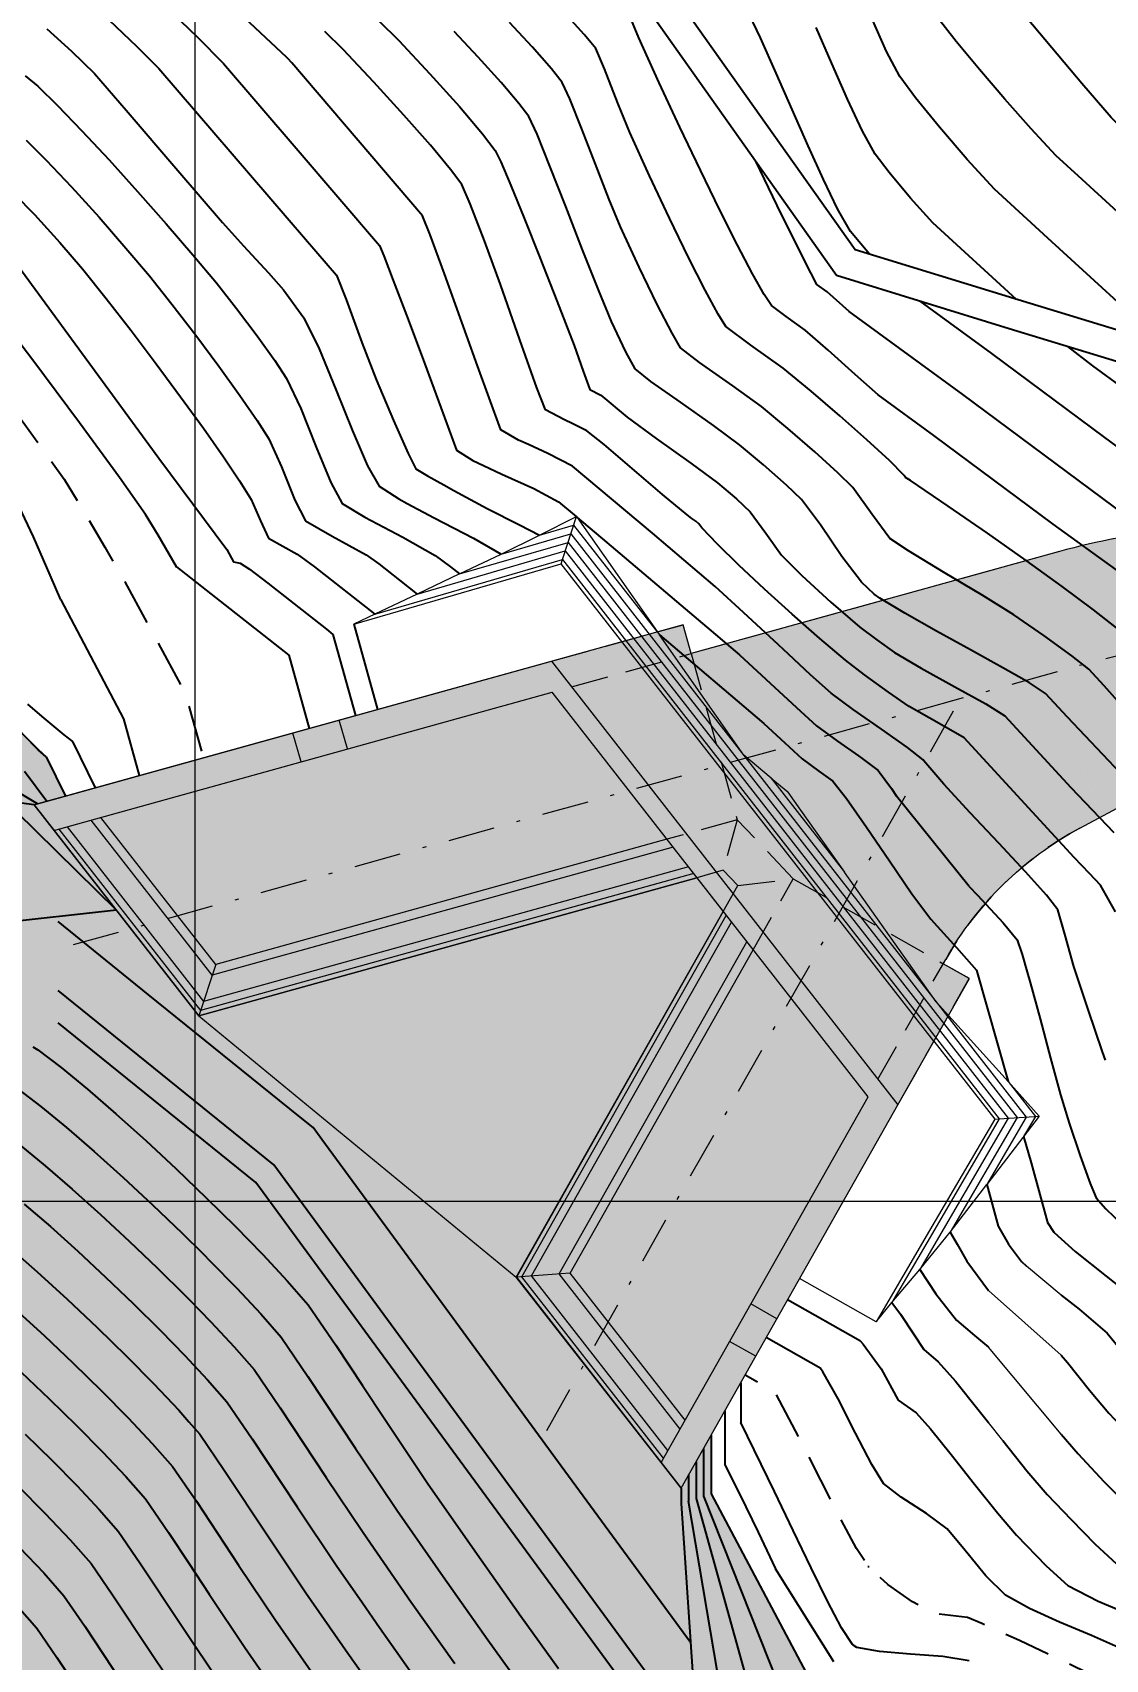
# Model space of a CAD drawing. Extents: x 61466 to 63015, y 108404 to 110397.
# Drawn here: x 62823.33 to 62851.97, y 109242.84 to 109286.24 of the extents above; entities that cross this region are included whole.
import ezdxf
from ezdxf import colors
from ezdxf.entities.mleader import LeaderData, LeaderLine
from ezdxf.math import Vec2, Vec3

# ---------------------------------------------------------------- set-up
doc = ezdxf.new("R2010")
doc.units = 0
doc.header["$LTSCALE"] = 1.000015
doc.header["$MEASUREMENT"] = 0
for name, pattern in [('NASCOSTA', [9.525, 6.35, -3.175]), ('TRATTEGGIATA', [0.75, 0.5, -0.25]), ('TRATTEGGIATA2', [0.375, 0.25, -0.125]), ('TRATTOPUNTO2', [0.5, 0.25, -0.125, 0, -0.125])]:
    doc.linetypes.add(name, pattern=pattern)
for name, color, linetype in [('colore lago', 131, 'Continuous'), ('coordinate', 2, 'Continuous'), ('curve livello 1m', 2, 'Continuous'), ('curve livello 5m', 7, 'Continuous'), ('curve livello di scavo 1 m', 2, 'Continuous'), ('LIN010CO', 2, 'Continuous'), ('LIN010TR', 2, 'NASCOSTA'), ('LIN018CO', 6, 'Continuous'), ('LIN025CO', 7, 'Continuous'), ('Strade', 7, 'Continuous'), ('TRATTCOLO-30', 253, 'Continuous'), ('TRATTCOLO-32', 255, 'Continuous')]:
    doc.layers.add(name, color=color, linetype=linetype)
doc.layers.add('Colori bordi', color=5, linetype='Continuous', plot=False)
doc.layers.add('no_plot', color=5, linetype='Continuous', plot=False)
doc.layers.add('LINCOLOBLU-025', color=150, linetype='Continuous', lineweight=25)
doc.layers.add('LINE035', color=1, linetype='Continuous', lineweight=35)
doc.styles.add('ARIAL', font='arial.ttf')

# ---------------------------------------------------------------- blocks, each defined once
blk = doc.blocks.new('CONTORNO')
at = {"layer": 'Colori bordi', "lineweight": 0, "ltscale": 2, "flags": 128}
blk.add_lwpolyline([(-36.074, 114.45, 0.175507), (-40.663, 100.044), (-40.374, 92.645, 0.034114), (-43.469, 92.01), (-53.105, 89.338), (-53.319, 90.109), (-70.647, 85.303), (-66.249, 79.674), (-52.956, 83.36), (-52.253, 82.461), (-57.773, 72.704), (-53.908, 67.757), (-53.375, 67.075), (-47.588, 77.303), (-45.683, 80.67), (-46.38, 81.064), (-46.314, 81.181, -0.14195), (-42.731, 84.682), (-41.604, 85.286, -0.165813), (-34.47, 86.461, -0.072308), (-29.805, 84.968), (-22.578, 81.44), (16.586, -82.868)], format="xyb", dxfattribs=at)

msp = doc.modelspace()

# ---------------------------------------------------------------- hatches: boundary and pattern name
at = {"layer": 'colore lago', "linetype": 'Continuous', "lineweight": 0}
msp.add_hatch(color=256, dxfattribs=at).paths.add_polyline_path([(62823.098, 109267.497), (62823.692, 109266.925), (62824.211, 109265.876), (62823.37, 109265.642), (62827.768, 109260.013), (62841.061, 109263.699), (62841.764, 109262.8), (62836.243, 109253.044), (62840.642, 109247.414), (62841.442, 109248.828), (62841.442, 109247.267), (62842.487, 109245.294), (62842.982, 109244.359), (62843.392, 109243.586), (62843.655, 109243.089), (62843.975, 109242.486), (62844.757, 109241.948), (62845.652, 109241.38), (62846.428, 109240.929), (62846.943, 109240.681), (62847.646, 109240.594), (62848.413, 109240.508), (62848.935, 109240.325), (62849.708, 109240.006), (62850.5, 109239.647), (62850.969, 109239.389), (62851.947, 109238.376), (62853.322, 109236.946), (62854.115, 109236.138), (62854.823, 109235.422), (62855.34, 109234.904), (62855.561, 109234.691), (62856.098, 109234.455), (62856.706, 109233.991), (62857.535, 109233.283), (62858.15, 109232.701), (62858.509, 109232.314), (62858.884, 109231.435), (62859.223, 109230.367), (62859.579, 109229.599), (62860.022, 109229.318), (62860.524, 109229.013), (62861.121, 109228.302), (62861.763, 109227.397), (62862.367, 109226.672), (62862.863, 109226.351), (62863.351, 109226.081), (62863.81, 109225.827), (62864.373, 109225.46), (62865.159, 109224.926), (62866.024, 109224.324), (62866.828, 109223.749), (62867.744, 109223.067), (62868.796, 109222.261), (62869.668, 109221.573), (62870.574, 109220.83), (62871.455, 109220.092), (62872.228, 109219.43), (62872.81, 109218.915), (62873.119, 109218.618), (62873.68, 109217.736), (62874.168, 109217.012), (62874.819, 109216.771), (62876.542, 109216.153), (62874.849, 109207.821), (62874.609, 109206.638), (62869.261, 109207.566), (62863.756, 109208.111), (62858.193, 109208.307), (62852.65, 109208.14), (62847.099, 109207.618), (62841.619, 109206.708), (62836.195, 109205.43), (62830.876, 109203.835), (62825.687, 109201.868), (62820.621, 109199.558), (62815.733, 109196.944), (62811.013, 109193.985), (62806.809, 109190.99), (62802.653, 109187.599), (62798.578, 109183.823), (62795.53, 109180.621), (62792.243, 109176.791), (62789.658, 109173.373), (62786.55, 109168.77), (62783.753, 109163.954), (62781.281, 109158.995), (62779.157, 109153.861), (62777.364, 109148.591), (62775.923, 109143.219), (62774.828, 109137.77), (62774.099, 109132.277), (62773.742, 109126.898), (62773.733, 109121.341), (62774.08, 109115.779), (62774.822, 109110.285), (62775.907, 109104.828), (62776.774, 109101.614), (62775.534, 109098.968), (62771.471, 109097.411), (62770.737, 109098.002), (62769.881, 109098.471), (62769.16, 109098.676), (62768.397, 109098.468), (62767.454, 109097.966), (62766.48, 109097.438), (62765.625, 109097.152), (62765.129, 109097.238), (62764.204, 109097.445), (62761.92, 109098.04), (62758.989, 109098.856), (62755.805, 109099.756), (62752.764, 109100.605), (62750.259, 109101.266), (62749.515, 109101.432), (62748.651, 109101.616), (62748.14, 109101.737), (62747.525, 109102.034), (62746.769, 109102.406), (62745.628, 109102.895), (62744.247, 109103.457), (62742.732, 109104.06), (62741.189, 109104.67), (62739.721, 109105.255), (62738.435, 109105.782), (62737.436, 109106.218), (62736.779, 109106.546), (62735.74, 109107.202), (62732.8, 109108.9), (62729.641, 109110.917), (62727.666, 109112.216), (62727.666, 109301.173), (62759.548, 109318.75), (62762.174, 109316.583), (62766.058, 109313.671), (62770.75, 109310.793), (62775.77, 109307.499), (62780.625, 109303.893), (62784.649, 109301.743), (62791.078, 109296.783), (62792.191, 109296.264), (62793.304, 109295.744), (62792.406, 109295.415), (62791.026, 109294.91), (62795.864, 109289.653), (62808.817, 109294.398), (62809.589, 109293.558), (62804.873, 109283.389), (62809.71, 109278.132), (62811.198, 109281.339), (62812.277, 109280.843), (62812.557, 109280.571), (62813.179, 109280.078), (62813.957, 109279.511), (62814.819, 109278.905), (62815.694, 109278.295), (62816.511, 109277.717), (62817.199, 109277.207), (62817.686, 109276.799), (62818.127, 109276.26), (62818.712, 109275.538), (62819.259, 109274.911), (62819.895, 109274.192), (62820.227, 109273.803), (62820.528, 109273.159), (62820.826, 109272.316), (62821.425, 109270.407), (62821.73, 109269.526), (62822.044, 109268.819)])
at = {"layer": 'LINCOLOBLU-025', "linetype": 'Continuous', "lineweight": 0}
h = msp.add_hatch(color=256, dxfattribs=at)
h.dxf.hatch_style = 1
h.paths.add_polyline_path([(62848.333, 109261.009), (62847.637, 109261.403), (62847.703, 109261.52, -0.14195), (62851.286, 109265.021), (62851.849, 109265.323), (62850.385, 109269.108), (62848.099, 109268.474), (62838.056, 109250.724), (62840.109, 109248.097), (62840.642, 109247.414), (62846.428, 109257.642)])
h.paths.add_polyline_path([(62848.099, 109268.474), (62841.735, 109266.709), (62825.955, 109262.333), (62827.768, 109260.013), (62841.061, 109263.699), (62841.764, 109262.8), (62836.243, 109253.044), (62838.056, 109250.724)])
h.paths.add_polyline_path([(62850.385, 109269.108), (62849.268, 109271.994), (62840.912, 109269.677), (62840.698, 109270.448), (62823.37, 109265.642), (62825.955, 109262.333), (62841.735, 109266.709)])
edge = h.paths.add_edge_path()
edge.add_line((62819.649, 109297.982), (62816.562, 109303.412))
edge.add_line((62816.562, 109303.412), (62808.187, 109300.344))
edge.add_line((62808.187, 109300.344), (62807.911, 109301.095))
edge.add_line((62807.911, 109301.095), (62791.026, 109294.91))
edge.add_line((62791.026, 109294.91), (62795.863, 109289.653))
edge.add_line((62795.863, 109289.653), (62808.817, 109294.398))
edge.add_line((62808.817, 109294.398), (62809.589, 109293.558))
edge.add_line((62809.589, 109293.558), (62804.873, 109283.389))
edge.add_line((62804.873, 109283.389), (62809.71, 109278.132))
edge.add_line((62809.71, 109278.132), (62816.232, 109292.194))
edge.add_line((62816.232, 109292.194), (62815.506, 109292.531))
edge.add_line((62815.506, 109292.531), (62816.833, 109295.391))
edge.add_arc((62821.369, 109293.287), 5, 110.1181, 155.1181, ccw=False)
at = {"layer": 'TRATTCOLO-30', "linetype": 'Continuous', "lineweight": 0}
h = msp.add_hatch(color=256, dxfattribs=at)
h.dxf.hatch_style = 1
h.paths.add_polyline_path([(62865.563, 109268.075, 0.139627), (62854.721, 109270.01), (62855.882, 109266.804, -0.082344), (62859.547, 109266.8, -0.072308), (62864.212, 109265.307), (62871.439, 109261.779), (62870.515, 109265.657)])
h.paths.add_polyline_path([(62866.914, 109270.842, 0.099876), (62858.04, 109273.156, 0.064228), (62853.643, 109272.984), (62854.721, 109270.01, -0.139627), (62865.563, 109268.075), (62870.515, 109265.657), (62869.353, 109270.533), (62868.634, 109270.003)])
h.paths.add_polyline_path([(62853.643, 109272.984, 0.034113), (62850.548, 109272.349), (62849.269, 109271.994), (62850.385, 109269.107), (62851.371, 109269.381, -0.042455), (62854.721, 109270.01)])
h.paths.add_polyline_path([(62854.721, 109270.01, 0.042455), (62851.371, 109269.381), (62850.385, 109269.107), (62851.85, 109265.323), (62852.413, 109265.625, -0.082344), (62855.882, 109266.804)])
h.paths.add_polyline_path([(62870.313, 109279.788, 0.030349), (62869.127, 109283.694), (62866.02, 109283.197, -0.035379), (62867.317, 109279.074), (62868.81, 109272.808), (62871.806, 109273.522)])
h.paths.add_polyline_path([(62873.309, 109280.503, 0.026179), (62872.223, 109284.19), (62869.127, 109283.694, -0.030349), (62870.313, 109279.788), (62871.806, 109273.522), (62874.803, 109274.236)])
h.paths.add_polyline_path([(62865.271, 109296.118), (62863.158, 109293.852, -0.088198), (62869.127, 109283.694), (62872.223, 109284.19, 0.094802)])
h.paths.add_polyline_path([(62863.158, 109293.852), (62861.043, 109291.584, -0.080253), (62866.02, 109283.197), (62869.127, 109283.694, 0.088198)])
h.paths.add_polyline_path([(62863.158, 109293.852, 0.017363), (62861.579, 109295.575, 0.039704), (62859.491, 109293.189), (62861.043, 109291.584)])
h.paths.add_polyline_path([(62861.519, 109295.516), (62861.579, 109295.575, 0.015566), (62860.065, 109297.023), (62857.943, 109294.789), (62859.491, 109293.189, -0.038643)])
h.paths.add_polyline_path([(62863.729, 109297.688), (62862.187, 109299.257), (62860.065, 109297.023, -0.015566), (62861.579, 109295.575)])
h.paths.add_polyline_path([(62865.271, 109296.118), (62863.729, 109297.688), (62861.579, 109295.575, -0.017364), (62863.158, 109293.852)])
h.paths.add_polyline_path([(62842.121, 109308.439), (62841.683, 109305.389, -0.153556), (62860.065, 109297.023), (62862.187, 109299.257, 0.153719)])
h.paths.add_polyline_path([(62841.683, 109305.389), (62841.245, 109302.34, -0.15336), (62857.943, 109294.789), (62860.065, 109297.023, 0.153556)])
h.paths.add_polyline_path([(62841.683, 109305.389, 0.118937), (62825.998, 109303.588), (62818.636, 109300.891), (62818.106, 109300.697), (62819.649, 109297.982), (62826.543, 109300.502, -0.122973), (62841.245, 109302.34)])
h.paths.add_polyline_path([(62842.121, 109308.439, 0.119368), (62824.938, 109306.48), (62816.563, 109303.412), (62818.106, 109300.697), (62818.636, 109300.891), (62825.998, 109303.588, -0.118937), (62841.683, 109305.389)])

# ---------------------------------------------------------------- linework, layer by layer
at = {"layer": 'Colori bordi', "linetype": 'Continuous', "lineweight": 0, "flags": 128}
msp.add_lwpolyline([(62823.098, 109267.497), (62823.692, 109266.925), (62824.211, 109265.876), (62823.37, 109265.642), (62827.768, 109260.013), (62841.061, 109263.699), (62841.764, 109262.8), (62836.243, 109253.044), (62840.642, 109247.414), (62841.442, 109248.828), (62841.442, 109247.267), (62842.487, 109245.294), (62842.982, 109244.359), (62843.392, 109243.586), (62843.655, 109243.089), (62843.975, 109242.486)], dxfattribs=at)
at = {"layer": 'coordinate', "linetype": 'Continuous', "lineweight": 0}
for p, q in [((62827.666, 109333.555), (62827.666, 109253.661)), ((62727.666, 109255.071), (62848.848, 109255.071)), ((62848.848, 109255.071), (62927.666, 109255.071)), ((62827.666, 109253.661), (62827.666, 109232.825))]:
    msp.add_line(p, q, dxfattribs=at)
at = {"layer": 'curve livello 1m', "color": 152, "linetype": 'TRATTEGGIATA2', "ltscale": 5, "flags": 128}
for points in [[(62812.676, 109284.526), (62814.351, 109283.749), (62815.611, 109282.728), (62817.011, 109281.622), (62817.716, 109281.096), (62818.621, 109280.439), (62819.542, 109279.775), (62820.293, 109279.226), (62820.689, 109278.916), (62821.054, 109278.486), (62821.651, 109277.735), (62822.384, 109276.778), (62823.127, 109275.786), (62823.762, 109274.917), (62824.172, 109274.331), (62824.616, 109273.613), (62825.264, 109272.515), (62825.797, 109271.589), (62827.406, 109268.624), (62827.886, 109266.895)], [(62877.425, 109220.496), (62875.943, 109221.689), (62875.11, 109222.293), (62874.378, 109222.772), (62874.378, 109222.772), (62873.706, 109223.108), (62872.86, 109223.478), (62872.061, 109223.83), (62871.533, 109224.115), (62871.533, 109224.115), (62871.127, 109224.523), (62870.581, 109225.144), (62870.092, 109225.659), (62870.092, 109225.659), (62869.688, 109225.976), (62868.993, 109226.495), (62868.231, 109227.062), (62867.624, 109227.526), (62867.624, 109227.526), (62866.768, 109228.215), (62865.963, 109228.876), (62865.335, 109229.408), (62865.004, 109229.709), (62865.004, 109229.709), (62864.689, 109230.091), (62864.233, 109230.699), (62863.72, 109231.418), (62863.232, 109232.136), (62863.232, 109232.136), (62862.84, 109232.791), (62862.401, 109233.561), (62862.103, 109234.041), (62862.103, 109234.041), (62861.53, 109234.552), (62860.828, 109235.099), (62860.46, 109235.481), (62860.46, 109235.481), (62860.465, 109235.49), (62860.026, 109235.755), (62859.403, 109236.216), (62858.663, 109236.801), (62857.884, 109237.43), (62857.141, 109238.019), (62856.509, 109238.487), (62856.509, 109238.487), (62855.902, 109238.857), (62855.443, 109239.015), (62854.92, 109239.449), (62854.313, 109240.088), (62853.67, 109240.806), (62853.04, 109241.477), (62852.472, 109241.974), (62852.472, 109241.974), (62852.137, 109242.162), (62851.499, 109242.483), (62850.648, 109242.893), (62849.675, 109243.347), (62848.671, 109243.803), (62848.671, 109243.803), (62848.281, 109243.964), (62847.403, 109244.068), (62846.813, 109244.38), (62846.162, 109244.844), (62845.644, 109245.32), (62845.644, 109245.32), (62845.323, 109245.805), (62844.882, 109246.619), (62844.368, 109247.625), (62843.828, 109248.688), (62843.153, 109249.974), (62842.347, 109250.428)]]:
    msp.add_lwpolyline(points, dxfattribs=at)
at = {"layer": 'curve livello 5m', "color": 2}
for p, q in [((62837.846, 109273.333), (62837.869, 109273.304)), ((62831.346, 109270.189), (62831.947, 109268.021)), ((62823.692, 109266.925), (62824.211, 109265.876)), ((62845.431, 109251.336), (62843.484, 109252.438)), ((62841.442, 109248.828), (62841.442, 109247.267)), ((62841.442, 109247.267), (62843.975, 109242.486))]:
    msp.add_line(p, q, dxfattribs=at)
at = {"layer": 'curve livello 5m', "color": 2, "flags": 128}
for points in [[(62845.671, 109280.332), (62845.162, 109280.936), (62844.818, 109281.543), (62844.437, 109282.322), (62844.03, 109283.221), (62843.608, 109284.186), (62843.181, 109285.163), (62842.761, 109286.099), (62842.358, 109286.939), (62841.982, 109287.631), (62841.408, 109288.412), (62840.95, 109288.838), (62840.119, 109289.593), (62839.404, 109290.25), (62837.189, 109292.388), (62834.636, 109294.88), (62833.076, 109296.368), (62832.56, 109296.782), (62832.462, 109296.857)], [(62825.308, 109286.638), (62825.366, 109286.585), (62826.112, 109285.874), (62826.704, 109285.282), (62826.704, 109285.282), (62830.617, 109280.731), (62831.442, 109279.768), (62831.701, 109279.118), (62832.124, 109277.972), (62832.501, 109276.985), (62832.964, 109275.892), (62833.358, 109275.01), (62833.564, 109274.604), (62833.564, 109274.604), (62833.875, 109274.416), (62834.304, 109274.176)], [(62852.842, 109265.993), (62850.952, 109267.977), (62850.368, 109268.611), (62849.935, 109268.894), (62849.23, 109269.299), (62848.365, 109269.777), (62847.455, 109270.277), (62846.611, 109270.753), (62845.948, 109271.153), (62845.796, 109271.264), (62845.454, 109271.578), (62844.934, 109272.27), (62844.362, 109273.111), (62843.853, 109273.784), (62843.456, 109274.169), (62842.843, 109274.711), (62842.2, 109275.249), (62841.507, 109275.762), (62840.625, 109276.38), (62839.834, 109276.939), (62839.414, 109277.273), (62839.17, 109277.725), (62838.786, 109278.538), (62838.432, 109279.379), (62838.007, 109280.451), (62837.561, 109281.603), (62837.141, 109282.682), (62836.796, 109283.534), (62836.574, 109284.008), (62836.314, 109284.347), (62835.834, 109284.908), (62835.226, 109285.584), (62834.585, 109286.27)], [(62820.9, 109281.867), (62821.916, 109281.029), (62822.535, 109280.496), (62822.535, 109280.496), (62822.871, 109280.125), (62826.706, 109274.892), (62828.513, 109272.451), (62828.645, 109272.224), (62828.697, 109272.126), (62828.875, 109272.091), (62829.119, 109271.927), (62829.615, 109271.553), (62830.317, 109271.006), (62831.177, 109270.324), (62831.346, 109270.189)], [(62855.477, 109272.853), (62851.954, 109275.441), (62848.932, 109277.683), (62847.019, 109279.078)], [(62823.692, 109266.925), (62823.48, 109267.105), (62823.098, 109267.497), (62822.684, 109267.964), (62822.295, 109268.458), (62822.044, 109268.819), (62821.73, 109269.526), (62821.425, 109270.407), (62821.124, 109271.368), (62820.826, 109272.316), (62820.528, 109273.159), (62820.227, 109273.803), (62819.895, 109274.192), (62819.615, 109274.509)], [(62834.304, 109274.176), (62834.578, 109274.023), (62835.464, 109273.546), (62835.464, 109273.546), (62836.331, 109273.11), (62836.864, 109272.839)], [(62840.061, 109270.174), (62842.846, 109267.81), (62843.406, 109267.293), (62843.874, 109266.865), (62843.874, 109266.865), (62844.321, 109266.544), (62844.692, 109266.272), (62844.692, 109266.272), (62845.057, 109265.81), (62845.589, 109265.046), (62846.199, 109264.145), (62846.8, 109263.272), (62847.302, 109262.591), (62847.302, 109262.591), (62847.987, 109261.838), (62848.527, 109261.231), (62848.527, 109261.231), (62849.368, 109258.262)], [(62840.588, 109240.163), (62829.287, 109255.569), (62824.017, 109259.827)], [(62849.783, 109256.796), (62849.983, 109256.091), (62850.421, 109254.503), (62850.59, 109254.246), (62850.602, 109254.235)], [(62850.602, 109254.235), (62851.161, 109253.724), (62851.984, 109253.071), (62852.84, 109252.394), (62853.51, 109251.804), (62853.51, 109251.804), (62853.692, 109251.583), (62853.997, 109251.285), (62854.896, 109250.465), (62855.775, 109249.682), (62856.552, 109249.006), (62857.141, 109248.511), (62857.461, 109248.269), (62857.461, 109248.269), (62858.204, 109248.022), (62858.831, 109247.792), (62858.831, 109247.792), (62858.926, 109247.54), (62859.126, 109247.408), (62861.115, 109245.918)], [(62822.694, 109253.848), (62823.457, 109253.181), (62824.253, 109252.458), (62825.055, 109251.702), (62825.836, 109250.939), (62826.571, 109250.193), (62827.231, 109249.49), (62827.5, 109249.186)], [(62845.431, 109251.336), (62845.498, 109251.252), (62845.981, 109250.601), (62846.435, 109249.764), (62846.915, 109249.423), (62847.3, 109248.995), (62847.849, 109248.315), (62848.473, 109247.522), (62849.085, 109246.757), (62849.594, 109246.159), (62850.388, 109245.342), (62850.965, 109244.819), (62851.776, 109244.4), (62852.766, 109243.983), (62853.569, 109243.566), (62854.1, 109243.063), (62854.674, 109242.427)], [(62827.5, 109249.186), (62827.793, 109248.855), (62827.793, 109248.855), (62828.447, 109247.895), (62829.61, 109246.14), (62830.625, 109244.626), (62830.625, 109244.626), (62831.745, 109243.015), (62832.135, 109242.462)], [(62822.987, 109245.83), (62823.63, 109245.153), (62824.17, 109244.544), (62824.17, 109244.544), (62824.723, 109243.733), (62825.706, 109242.25), (62826.563, 109240.97), (62826.563, 109240.97), (62827.5, 109239.624)]]:
    msp.add_lwpolyline(points, dxfattribs=at)
at = {"layer": 'curve livello di scavo 1 m', "lineweight": 0}
for p, q in [((62837.838, 109273.331), (62837.846, 109273.333)), ((62835.836, 109272.331), (62837.698, 109272.873)), ((62836.864, 109272.839), (62837.772, 109273.103)), ((62837.698, 109272.873), (62849.854, 109257.314)), ((62837.772, 109273.103), (62840.061, 109270.174)), ((62833.6, 109271.263), (62837.55, 109272.414)), ((62834.728, 109271.8), (62837.624, 109272.644)), ((62837.55, 109272.414), (62849.372, 109257.282)), ((62837.624, 109272.644), (62849.613, 109257.298)), ((62831.908, 109270.457), (62837.441, 109272.069)), ((62832.471, 109270.725), (62837.476, 109272.184)), ((62847.388, 109259.338), (62837.441, 109272.069)), ((62837.476, 109272.184), (62849.131, 109257.266)), ((62843.043, 109266.357), (62845.006, 109263.844)), ((62847.387, 109259.336), (62849.01, 109257.258)), ((62849.368, 109258.262), (62850.096, 109257.33)), ((62849.372, 109257.282), (62847.014, 109253.25)), ((62849.01, 109257.258), (62847.271, 109254.283)), ((62849.131, 109257.266), (62847.348, 109254.218)), ((62849.613, 109257.298), (62847.825, 109254.241)), ((62849.854, 109257.314), (62848.799, 109255.51)), ((62850.096, 109257.33), (62849.783, 109256.796)), ((62847.271, 109254.283), (62845.847, 109251.85)), ((62847.348, 109254.218), (62846.264, 109252.364)), ((62845.847, 109251.85), (62843.805, 109253.006))]:
    msp.add_line(p, q, dxfattribs=at)
at = {"layer": 'LIN010CO', "linetype": 'Continuous', "lineweight": 0}
for p, q in [((62824.034, 109264.996), (62827.815, 109260.156)), ((62824.257, 109265.058), (62827.896, 109260.4)), ((62828.126, 109261.098), (62824.894, 109265.235)), ((62840.428, 109264.51), (62828.126, 109261.098)), ((62840.978, 109263.806), (62827.815, 109260.156)), ((62840.835, 109263.989), (62827.896, 109260.4)), ((62836.394, 109253.055), (62841.847, 109262.693)), ((62836.651, 109253.074), (62841.99, 109262.511)), ((62837.383, 109253.128), (62842.397, 109261.99)), ((62828.22, 109261.383), (62827.768, 109260.013)), ((62837.683, 109253.15), (62836.243, 109253.044)), ((62840.175, 109248.215), (62836.394, 109253.055)), ((62840.289, 109248.416), (62836.651, 109253.074)), ((62840.615, 109248.991), (62837.383, 109253.128))]:
    msp.add_line(p, q, dxfattribs=at)
at = {"layer": 'LIN010TR', "linetype": 'TRATTOPUNTO2', "lineweight": 0, "ltscale": 5, "flags": 128}
for points in [[(62792.685, 109291.385), (62818.636, 109300.891), (62825.998, 109303.588, -0.448954), (62870.313, 109279.789), (62882.811, 109227.352)], [(62870.515, 109265.658), (62865.563, 109268.075, 0.183168), (62851.371, 109269.381), (62841.735, 109266.709), (62824.226, 109261.853)]]:
    msp.add_lwpolyline(points, format="xyb", dxfattribs=at)
msp.add_lwpolyline([(62837.055, 109248.954), (62848.099, 109268.474)], dxfattribs=at)
at = {"layer": 'LIN018CO', "lineweight": 0}
for p, q in [((62836.864, 109272.839), (62837.847, 109273.336)), ((62835.836, 109272.331), (62836.864, 109272.839)), ((62834.728, 109271.8), (62835.836, 109272.331)), ((62842.314, 109266.965), (62840.061, 109270.174)), ((62843.043, 109266.357), (62842.314, 109266.965)), ((62847.451, 109260.39), (62845.006, 109263.844)), ((62847.451, 109260.39), (62849.368, 109258.262)), ((62850.197, 109257.337), (62849.368, 109258.262)), ((62847.825, 109254.241), (62848.799, 109255.51))]:
    msp.add_line(p, q, dxfattribs=at)
at = {"layer": 'LIN018CO', "lineweight": 0, "flags": 128}
for points in [[(62837.441, 109272.069), (62837.476, 109272.184), (62837.847, 109273.336)], [(62837.847, 109273.336), (62837.869, 109273.304), (62840.061, 109270.174)], [(62834.728, 109271.8), (62833.6, 109271.263), (62832.471, 109270.725), (62831.908, 109270.457)], [(62843.043, 109266.357), (62843.486, 109265.987), (62843.49, 109265.983), (62843.83, 109265.503), (62845.006, 109263.844)], [(62849.01, 109257.258), (62849.131, 109257.266), (62850.197, 109257.337), (62848.799, 109255.51)], [(62845.847, 109251.85), (62846.264, 109252.364), (62847.014, 109253.25), (62847.825, 109254.241)]]:
    msp.add_lwpolyline(points, dxfattribs=at)
at = {"layer": 'LIN018CO', "flags": 128}
for points in [[(62826.419, 109260.585), (62824.017, 109262.526)], [(62841.03, 109241.318), (62840.732, 109241.099), (62829.775, 109256.036), (62824.017, 109260.688)], [(62830.428, 109257.347), (62826.419, 109260.585)], [(62831.05, 109256.716), (62830.818, 109257.031), (62830.428, 109257.347)], [(62834.458, 109252.07), (62831.05, 109256.716)], [(62837.542, 109247.866), (62834.458, 109252.07)], [(62840.895, 109243.295), (62837.542, 109247.866)]]:
    msp.add_lwpolyline(points, dxfattribs=at)
at = {"layer": 'LIN025CO', "linetype": 'TRATTEGGIATA', "lineweight": 0, "ltscale": 2}
for p, q in [((62850.548, 109272.349), (62840.912, 109269.677)), ((62837.185, 109269.473), (62840.698, 109270.448)), ((62840.912, 109269.677), (62840.698, 109270.448)), ((62837.718, 109268.791), (62840.912, 109269.677)), ((62840.912, 109269.677), (62842.141, 109265.244)), ((62851.286, 109265.021), (62852.413, 109265.625)), ((62842.141, 109265.244), (62840.262, 109264.723)), ((62842.141, 109265.244), (62841.766, 109263.895)), ((62843.633, 109263.668), (62842.141, 109265.244)), ((62841.766, 109263.895), (62841.061, 109263.699)), ((62842.152, 109263.487), (62841.766, 109263.895)), ((62841.764, 109262.8), (62842.152, 109263.487)), ((62842.152, 109263.487), (62843.633, 109263.668)), ((62842.563, 109261.777), (62843.633, 109263.668)), ((62843.633, 109263.668), (62847.637, 109261.403)), ((62845.895, 109258.324), (62847.703, 109261.52)), ((62848.333, 109261.009), (62847.637, 109261.403)), ((62846.428, 109257.642), (62848.333, 109261.009))]:
    msp.add_line(p, q, dxfattribs=at)
at = {"layer": 'LIN025CO', "linetype": 'Continuous', "lineweight": 0}
for p, q in [((62823.37, 109265.642), (62837.185, 109269.473)), ((62837.185, 109269.473), (62846.428, 109257.642)), ((62823.903, 109264.96), (62837.196, 109268.646)), ((62845.629, 109257.853), (62837.196, 109268.646)), ((62831.736, 109267.132), (62831.511, 109267.9)), ((62830.501, 109266.79), (62830.277, 109267.558)), ((62827.768, 109260.013), (62823.37, 109265.642)), ((62828.22, 109261.383), (62825.154, 109265.307)), ((62840.262, 109264.723), (62828.22, 109261.383)), ((62841.061, 109263.699), (62827.768, 109260.013)), ((62836.243, 109253.044), (62841.764, 109262.8)), ((62837.683, 109253.15), (62842.563, 109261.777)), ((62827.768, 109260.013), (62836.243, 109253.044)), ((62840.109, 109248.096), (62845.629, 109257.853)), ((62840.642, 109247.414), (62846.428, 109257.642)), ((62840.109, 109248.096), (62836.243, 109253.044)), ((62840.748, 109249.227), (62837.683, 109253.15)), ((62843.2, 109251.935), (62842.503, 109252.329)), ((62842.631, 109250.931), (62841.935, 109251.325)), ((62840.642, 109247.414), (62840.109, 109248.096))]:
    msp.add_line(p, q, dxfattribs=at)
at = {"layer": 'LIN025CO', "linetype": 'TRATTEGGIATA', "lineweight": 0, "ltscale": 2}
for centre, radius, start, end in [((62856.744, 109250.008), 23.184, 97.6858, 105.5), ((62855.536, 109257.088), 9, 118.1833, 150.5)]:
    msp.add_arc(centre, radius, start, end, dxfattribs=at)
at = {"layer": 'no_plot'}
for p, q in [((62827.174, 109271.992), (62830.169, 109269.638)), ((62824.082, 109271.113), (62825.76, 109267.936)), ((62831.908, 109270.457), (62832.539, 109268.185)), ((62830.169, 109269.638), (62830.712, 109267.678)), ((62825.76, 109267.936), (62826.18, 109266.421)), ((62824.394, 109267.329), (62825.003, 109266.095)), ((62823.12, 109266.544), (62823.716, 109265.738)), ((62823.465, 109265.669), (62822.576, 109266.2)), ((62848.333, 109263.465), (62846.393, 109265.873)), ((62823.37, 109265.642), (62821.965, 109265.83)), ((62847.825, 109254.241), (62848.009, 109253.92)), ((62844.372, 109250.609), (62842.915, 109251.433)), ((62842.233, 109250.226), (62842.233, 109249.167)), ((62841.81, 109249.478), (62841.81, 109248.035)), ((62841.042, 109248.121), (62841.042, 109247.136)), ((62841.242, 109248.475), (62841.242, 109247.201)), ((62840.842, 109247.768), (62840.842, 109247.07)), ((62840.642, 109247.414), (62840.642, 109247.005)), ((62841.242, 109247.201), (62843.229, 109242.189)), ((62840.642, 109247.005), (62841.03, 109241.318)), ((62841.764, 109241.609), (62840.842, 109247.07)), ((62841.042, 109247.136), (62842.499, 109241.9)), ((62844.717, 109242.782), (62843.16, 109245.262))]:
    msp.add_line(p, q, dxfattribs=at)
at = {"layer": 'no_plot', "linetype": 'Continuous', "lineweight": 0}
for p, q in [((62850.788, 109252.562), (62849.86, 109253.34)), ((62850.788, 109250.965), (62848.848, 109252.686)), ((62850.788, 109248.855), (62848.848, 109251.173)), ((62849.227, 109248.682), (62848.848, 109249.163))]:
    msp.add_line(p, q, dxfattribs=at)
at = {"layer": 'no_plot', "flags": 128}
for points in [[(62836.564, 109275.251), (62836.304, 109275.37), (62835.831, 109275.641), (62835.211, 109277.351), (62834.329, 109279.811), (62833.94, 109280.846), (62833.741, 109281.355), (62830.25, 109285.432), (62830.144, 109285.552), (62830.119, 109285.576), (62828.288, 109287.301), (62826.602, 109288.877), (62825.317, 109290.066), (62824.686, 109290.631), (62824.021, 109291.089), (62821.318, 109292.892), (62815.968, 109296.43), (62815.172, 109296.876), (62814.452, 109297.139), (62813.695, 109297.367)], [(62826.84, 109286.976), (62827.722, 109286.126), (62828.427, 109285.416), (62828.427, 109285.416), (62830.364, 109283.162), (62832.592, 109280.561), (62832.707, 109280.284), (62832.96, 109279.631), (62833.313, 109278.702), (62833.729, 109277.597), (62834.169, 109276.414), (62834.169, 109276.414), (62834.447, 109275.64), (62834.642, 109275.102), (62834.642, 109275.102), (62835.081, 109274.829), (62835.369, 109274.695)], [(62852.308, 109270.331), (62851.645, 109270.842), (62850.807, 109271.463), (62849.848, 109272.157), (62848.819, 109272.885), (62847.773, 109273.611), (62846.762, 109274.296), (62846.632, 109274.376), (62846.593, 109274.43), (62846.199, 109274.826), (62845.602, 109275.378), (62844.879, 109276.017), (62844.109, 109276.677), (62843.368, 109277.286), (62842.504, 109277.907), (62841.839, 109278.398), (62841.63, 109278.729), (62841.286, 109279.369), (62840.842, 109280.246), (62840.334, 109281.288), (62839.797, 109282.423), (62839.268, 109283.579), (62838.949, 109284.363), (62838.594, 109285.278), (62838.361, 109285.822), (62838.058, 109286.191), (62837.546, 109286.749)], [(62853.966, 109270.677), (62850.572, 109273.132), (62847.389, 109275.493), (62845.904, 109276.576), (62845.284, 109277.117), (62844.569, 109277.768), (62843.952, 109278.305), (62843.443, 109278.671), (62843.051, 109278.96), (62842.855, 109279.259), (62842.547, 109279.811), (62842.147, 109280.574), (62841.677, 109281.507), (62841.158, 109282.568), (62840.61, 109283.715), (62840.053, 109284.906), (62839.509, 109286.099), (62839.255, 109286.729)], [(62823.711, 109286.338), (62824.368, 109285.746), (62824.982, 109285.149), (62824.982, 109285.149), (62825.834, 109284.17), (62827.206, 109282.559), (62828.397, 109281.176), (62828.397, 109281.176), (62828.964, 109280.55), (62829.626, 109279.829), (62830.029, 109279.378), (62830.029, 109279.378), (62830.573, 109278.635), (62830.98, 109277.802), (62831.426, 109276.725), (62831.869, 109275.617), (62832.268, 109274.686), (62832.58, 109274.143), (62832.58, 109274.143), (62833.103, 109273.804), (62833.33, 109273.684)], [(62837.751, 109275.805), (62837.511, 109275.924), (62837.02, 109276.18), (62836.793, 109276.765), (62836.339, 109278.048), (62835.819, 109279.525), (62835.396, 109280.689), (62835.01, 109281.671), (62834.787, 109282.194), (62834.489, 109282.592), (62833.948, 109283.237), (62833.239, 109284.042), (62832.44, 109284.923), (62831.625, 109285.791), (62831.128, 109286.275)], [(62832.574, 109286.553), (62833.105, 109286.031), (62833.105, 109286.031), (62833.935, 109285.142), (62834.722, 109284.266), (62835.344, 109283.54), (62835.68, 109283.101), (62835.68, 109283.101), (62835.827, 109282.794), (62836.093, 109282.166), (62836.452, 109281.291), (62836.873, 109280.239), (62837.327, 109279.084), (62837.785, 109277.898), (62837.785, 109277.898), (62838.031, 109277.208), (62838.209, 109276.719), (62838.209, 109276.719), (62838.497, 109276.574), (62839.198, 109275.986), (62839.979, 109275.413), (62840.904, 109274.757), (62841.615, 109274.23), (62841.615, 109274.23), (62842.122, 109273.801), (62842.483, 109273.462), (62842.483, 109273.462), (62842.9, 109272.888), (62843.323, 109272.304), (62843.323, 109272.304), (62843.863, 109271.76), (62844.637, 109271.049), (62845.411, 109270.384), (62845.411, 109270.384), (62845.861, 109270.043), (62846.34, 109269.71), (62846.34, 109269.71), (62847.052, 109269.29), (62847.948, 109268.794), (62848.776, 109268.334), (62849.28, 109268.019), (62849.28, 109268.019), (62850.013, 109267.226), (62851.043, 109266.107), (62851.043, 109266.107), (62852.192, 109264.901)], [(62852.642, 109268.013), (62851.928, 109268.818), (62851.523, 109269.261), (62851.066, 109269.619), (62850.324, 109270.156), (62849.518, 109270.711), (62848.693, 109271.227), (62847.647, 109271.851), (62846.711, 109272.414), (62846.21, 109272.747), (62845.739, 109273.387), (62845.223, 109274.107), (62844.824, 109274.502), (62844.208, 109275.061), (62843.49, 109275.683), (62842.784, 109276.268), (62842.025, 109276.822), (62841.135, 109277.445), (62840.626, 109277.836), (62840.398, 109278.22), (62840.006, 109278.985), (62839.524, 109279.982), (62839.027, 109281.059), (62838.72, 109281.793), (62838.352, 109282.731), (62837.981, 109283.689), (62837.667, 109284.479), (62837.468, 109284.915), (62837.185, 109285.272), (62836.666, 109285.863), (62836.065, 109286.51)], [(62849.588, 109279.123), (62847.362, 109281.171), (62846.764, 109281.829), (62846.193, 109282.507), (62845.82, 109283.003), (62845.473, 109283.634), (62845.082, 109284.469), (62844.666, 109285.415), (62844.245, 109286.377)], [(62853.533, 109277.921), (62850.534, 109280.661), (62849.004, 109282.068), (62848.276, 109282.86), (62847.533, 109283.718), (62846.895, 109284.501), (62846.478, 109285.07), (62846.126, 109285.741), (62845.725, 109286.644)], [(62857.015, 109276.601), (62856.788, 109276.873), (62856.486, 109277.242), (62856.434, 109277.31), (62855.956, 109277.864), (62855.406, 109278.47), (62854.951, 109278.941), (62854.388, 109279.509), (62853.884, 109280.003), (62851.347, 109282.32), (62850.645, 109282.965), (62849.982, 109283.679), (62849.284, 109284.463), (62848.602, 109285.258), (62847.984, 109286.007), (62847.479, 109286.653)], [(62860.507, 109274.674), (62859.063, 109276.36), (62859.063, 109276.36), (62858.187, 109277.407), (62857.513, 109278.232), (62857.397, 109278.385), (62856.937, 109278.927), (62856.329, 109279.621), (62855.681, 109280.344), (62855.101, 109280.975), (62852.323, 109283.773), (62852.116, 109283.975), (62851.339, 109284.88), (62849.881, 109286.619)], [(62823.138, 109285.089), (62823.474, 109284.816), (62823.999, 109284.297), (62824.646, 109283.625), (62825.372, 109282.844), (62826.136, 109282.002), (62826.897, 109281.144), (62827.612, 109280.317), (62828.24, 109279.565), (62828.24, 109279.565), (62828.777, 109278.884), (62829.325, 109278.153), (62829.797, 109277.492), (62830.105, 109277.019), (62830.105, 109277.019), (62830.488, 109276.211), (62830.905, 109275.181), (62831.295, 109274.236), (62831.596, 109273.681), (62831.596, 109273.681), (62832.196, 109273.314), (62833.217, 109272.784), (62834.08, 109272.297), (62834.08, 109272.297), (62834.487, 109271.99), (62834.728, 109271.8)], [(62827.184, 109271.974), (62827.174, 109271.992), (62826.681, 109272.838), (62826.343, 109273.391), (62825.654, 109274.375), (62824.587, 109275.835), (62823.339, 109277.501), (62822.11, 109279.107), (62821.69, 109279.622), (62820.994, 109280.138), (62820.088, 109280.801), (62817.963, 109282.479), (62815.582, 109284.41), (62815.091, 109284.819)], [(62823.161, 109283.376), (62823.693, 109282.843), (62824.368, 109282.127), (62825.105, 109281.315), (62825.825, 109280.494), (62826.45, 109279.751), (62826.45, 109279.751), (62827.053, 109278.996), (62827.686, 109278.172), (62828.305, 109277.34), (62828.866, 109276.561), (62829.325, 109275.895), (62829.637, 109275.402), (62829.637, 109275.402), (62829.978, 109274.656), (62830.335, 109273.77), (62830.612, 109273.22), (62830.612, 109273.22), (62831.328, 109272.811), (62832.237, 109272.314), (62832.237, 109272.314), (62832.569, 109272.07), (62833.126, 109271.639), (62833.6, 109271.263)], [(62854.663, 109271.764), (62848.161, 109276.588), (62845.127, 109278.801), (62844.537, 109279.324), (62844.264, 109279.522), (62844.101, 109279.832), (62843.724, 109280.585), (62843.209, 109281.628), (62842.634, 109282.808)], [(62824.082, 109271.113), (62823.801, 109271.771), (62823.357, 109272.79), (62822.973, 109273.602), (62822.499, 109274.455), (62822.002, 109275.271), (62821.666, 109275.737), (62821.193, 109276.362), (62820.558, 109277.167), (62820, 109277.852), (62819.688, 109278.211), (62819.069, 109278.695), (62817.894, 109279.553), (62816.453, 109280.593), (62815.037, 109281.62), (62813.935, 109282.443), (62813.617, 109282.693)], [(62822.848, 109281.936), (62823.383, 109281.387), (62824.055, 109280.647), (62824.661, 109279.938), (62824.661, 109279.938), (62825.293, 109279.149), (62825.959, 109278.293), (62826.632, 109277.408), (62827.284, 109276.528), (62827.891, 109275.689), (62828.425, 109274.929), (62828.859, 109274.282), (62829.169, 109273.786), (62829.169, 109273.786), (62829.415, 109273.22), (62829.628, 109272.758), (62829.628, 109272.758), (62830.393, 109272.332), (62830.86, 109271.989), (62832.471, 109270.725), (62832.471, 109270.725)], [(62852.46, 109276.751), (62851.628, 109277.354), (62850.961, 109277.868)], [(62840.931, 109273.284), (62840.803, 109273.377), (62840.141, 109273.923), (62839.331, 109274.618), (62838.586, 109275.254), (62838.121, 109275.623), (62837.751, 109275.805)], [(62843.509, 109269.659), (62843.236, 109269.912), (62842.307, 109270.777), (62841.551, 109271.467), (62839.878, 109272.887), (62837.746, 109274.673), (62837.087, 109275.013), (62836.564, 109275.251)], [(62835.369, 109274.695), (62835.857, 109274.467), (62836.707, 109274.078), (62837.37, 109273.722), (62837.37, 109273.722), (62837.838, 109273.331)], [(62833.33, 109273.684), (62834.053, 109273.302), (62835.102, 109272.755), (62835.836, 109272.331)], [(62837.869, 109273.304), (62838.658, 109272.643), (62842.198, 109269.639), (62842.904, 109268.992), (62843.718, 109268.234), (62844.258, 109267.745), (62844.258, 109267.745), (62844.816, 109267.336), (62845.373, 109266.949)], [(62852.238, 109262.791), (62851.833, 109263.5), (62851.542, 109263.808), (62851.133, 109264.237), (62849.416, 109266.104), (62848.193, 109267.427), (62847.531, 109267.812), (62846.732, 109268.267), (62846.172, 109268.65), (62845.54, 109269.108), (62845.027, 109269.504), (62844.342, 109270.08), (62843.605, 109270.725), (62842.868, 109271.392), (62842.184, 109272.031), (62841.608, 109272.593), (62841.192, 109273.03), (62841.113, 109273.139), (62841.031, 109273.211), (62840.931, 109273.284)], [(62851.967, 109258.833), (62851.888, 109259.055), (62851.502, 109260.184), (62851.125, 109261.329), (62850.885, 109262.192), (62850.696, 109262.844), (62850.397, 109263.233), (62849.837, 109263.855), (62849.122, 109264.618), (62848.36, 109265.428), (62847.657, 109266.191), (62847.12, 109266.815), (62847.104, 109266.839), (62846.683, 109267.17), (62845.989, 109267.658), (62845.236, 109268.182), (62844.643, 109268.625), (62844.095, 109269.114), (62843.509, 109269.659)], [(62823.198, 109268.325), (62823.576, 109267.996), (62824.167, 109267.51), (62824.394, 109267.329)], [(62845.373, 109266.949), (62845.477, 109266.876), (62845.898, 109266.555), (62845.898, 109266.555), (62846.253, 109266.078), (62846.393, 109265.873)], [(62848.333, 109263.465), (62848.555, 109263.228), (62849.24, 109262.491), (62849.611, 109262.037), (62849.611, 109262.037), (62849.745, 109261.654), (62849.88, 109261.18)], [(62849.88, 109261.18), (62849.958, 109260.904), (62850.22, 109259.933), (62850.501, 109258.887), (62850.77, 109257.91), (62850.997, 109257.149), (62850.997, 109257.149), (62851.29, 109256.275), (62851.557, 109255.537), (62851.573, 109255.499)], [(62823.339, 109259.188), (62823.472, 109259.108), (62823.472, 109259.108), (62824.094, 109258.631), (62824.796, 109258.054), (62825.556, 109257.398), (62826.352, 109256.684), (62827.164, 109255.931), (62827.969, 109255.159), (62828.746, 109254.391), (62829.457, 109253.661)], [(62822.947, 109258.058), (62823.551, 109257.594), (62824.234, 109257.034), (62824.973, 109256.396), (62825.748, 109255.701), (62826.537, 109254.968), (62827.32, 109254.219), (62827.883, 109253.661)], [(62823.009, 109256.558), (62823.672, 109256.013), (62824.39, 109255.393), (62825.143, 109254.718), (62825.91, 109254.006), (62826.67, 109253.278), (62827.404, 109252.551), (62827.5, 109252.453)], [(62848.799, 109255.51), (62849.104, 109254.405), (62849.383, 109253.921), (62849.722, 109253.462), (62849.722, 109253.462), (62849.86, 109253.34)], [(62851.573, 109255.499), (62851.718, 109255.156), (62851.718, 109255.156), (62851.978, 109254.868), (62852.423, 109254.438), (62852.423, 109254.438), (62853.026, 109253.935), (62854.047, 109253.1), (62854.924, 109252.376), (62854.924, 109252.376), (62857.54, 109250.121), (62858.441, 109249.336), (62858.694, 109249.248), (62858.91, 109248.689), (62859.129, 109248.086), (62859.129, 109248.086), (62859.517, 109247.827), (62860.053, 109247.477), (62860.053, 109247.477), (62861.115, 109246.682)], [(62823.11, 109254.992), (62823.807, 109254.391), (62824.538, 109253.735), (62825.282, 109253.044), (62826.021, 109252.337), (62826.734, 109251.632), (62827.4, 109250.947), (62827.5, 109250.84)], [(62848.009, 109253.92), (62848.268, 109253.471), (62848.848, 109252.686)], [(62827.883, 109253.661), (62828.075, 109253.471), (62828.782, 109252.746), (62829.42, 109252.062), (62829.966, 109251.441), (62830.682, 109250.392), (62831.952, 109248.474), (62832.135, 109248.2)], [(62829.457, 109253.661), (62829.473, 109253.645), (62830.129, 109252.942), (62830.691, 109252.303), (62831.426, 109251.225), (62832.135, 109250.154)], [(62847.014, 109253.25), (62847.443, 109252.595), (62847.987, 109251.894), (62847.987, 109251.894), (62848.473, 109251.484), (62848.848, 109251.173)], [(62827.5, 109252.453), (62828.091, 109251.847), (62828.711, 109251.183), (62829.242, 109250.579), (62829.937, 109249.56), (62831.171, 109247.696), (62832.135, 109246.258)], [(62850.788, 109252.562), (62851.268, 109252.185), (62852.009, 109251.55), (62852.009, 109251.55), (62852.421, 109251.051), (62852.873, 109250.498), (62852.873, 109250.498), (62853.244, 109250.117), (62853.779, 109249.594), (62854.317, 109249.086), (62854.317, 109249.086), (62855.25, 109248.242), (62856.052, 109247.544), (62856.482, 109247.201), (62856.482, 109247.201), (62857.653, 109246.794), (62858.897, 109246.36), (62859.232, 109246.149), (62859.876, 109245.715), (62860.701, 109245.145), (62861.115, 109244.852)], [(62822.867, 109252.185), (62823.638, 109251.484), (62824.415, 109250.752), (62825.172, 109250.012), (62825.884, 109249.29), (62826.524, 109248.608), (62827.068, 109247.992), (62827.5, 109247.359)], [(62846.264, 109252.364), (62846.499, 109252.056), (62846.843, 109251.527), (62847.119, 109251.111), (62847.505, 109250.788), (62847.962, 109250.269), (62848.563, 109249.524), (62848.848, 109249.163)], [(62827.5, 109250.84), (62828.002, 109250.303), (62828.517, 109249.717), (62829.192, 109248.728), (62830.39, 109246.918), (62831.437, 109245.357), (62832.135, 109244.353)], [(62850.788, 109250.965), (62850.958, 109250.766), (62851.54, 109250.03), (62852.053, 109249.413), (62852.053, 109249.413), (62852.512, 109248.937), (62853.177, 109248.279), (62853.926, 109247.556), (62854.638, 109246.887), (62854.638, 109246.887), (62855.183, 109246.398), (62855.503, 109246.134), (62855.503, 109246.134), (62855.97, 109245.971), (62858.935, 109244.937), (62859.532, 109244.544), (62860.573, 109243.817), (62860.573, 109243.817), (62861.115, 109243.414)], [(62823.024, 109250.51), (62823.776, 109249.801), (62824.508, 109249.085), (62825.197, 109248.386), (62825.817, 109247.727), (62826.344, 109247.13), (62826.958, 109246.23), (62827.5, 109245.411)], [(62853.02, 109242.77), (62852.393, 109243.127), (62851.594, 109243.485), (62850.738, 109243.842), (62849.936, 109244.2), (62849.301, 109244.56), (62849.301, 109244.56), (62848.775, 109245.074), (62848.223, 109245.752), (62847.746, 109246.327), (62847.746, 109246.327), (62847.19, 109246.737), (62846.512, 109247.177), (62846.04, 109247.542), (62846.04, 109247.542), (62845.732, 109248.042), (62845.297, 109248.883), (62844.829, 109249.798), (62844.422, 109250.519), (62844.422, 109250.519), (62844.359, 109250.602)], [(62832.135, 109250.154), (62832.733, 109249.252), (62833.873, 109247.55), (62835.133, 109245.74), (62836.361, 109244), (62837.365, 109242.6)], [(62848.325, 109242.812), (62847.626, 109242.92), (62846.763, 109242.987), (62845.933, 109243.055), (62845.331, 109243.166), (62845.331, 109243.166), (62845.229, 109243.228), (62845.213, 109243.241), (62844.924, 109243.691), (62844.548, 109244.396), (62844.108, 109245.285), (62843.628, 109246.284), (62843.131, 109247.321), (62842.233, 109249.167)], [(62823.136, 109248.851), (62823.845, 109248.159), (62824.511, 109247.482), (62825.11, 109246.845), (62825.619, 109246.268), (62826.213, 109245.398), (62827.267, 109243.806), (62827.5, 109243.458)], [(62849.227, 109248.682), (62849.871, 109247.879), (62850.414, 109247.244), (62851.047, 109246.575), (62851.696, 109245.924), (62852.258, 109245.391), (62852.629, 109245.078), (62853.376, 109244.719), (62854.118, 109244.362), (62854.587, 109243.891), (62855.033, 109243.451), (62855.693, 109243.177), (62856.694, 109242.865), (62857.757, 109242.539), (62858.603, 109242.223), (62859.077, 109241.952), (62859.706, 109241.55), (62860.168, 109241.212), (62860.82, 109240.721), (62861.115, 109240.503)], [(62850.788, 109248.855), (62851.234, 109248.328), (62851.234, 109248.328), (62851.926, 109247.592), (62852.652, 109246.854), (62853.337, 109246.184), (62853.909, 109245.654), (62854.294, 109245.337), (62854.294, 109245.337), (62854.667, 109245.158), (62854.897, 109244.929), (62856.393, 109244.414), (62858.973, 109243.515), (62859.564, 109243.11), (62860.199, 109242.642), (62860.94, 109242.086), (62861.115, 109241.956)], [(62832.135, 109248.2), (62833.061, 109246.819), (62833.061, 109246.819), (62834.286, 109245.059), (62835.48, 109243.367), (62836.457, 109242.005)], [(62841.81, 109248.035), (62842.206, 109247.247), (62842.694, 109246.238), (62843.16, 109245.262)], [(62822.928, 109247.482), (62823.668, 109246.74), (62824.335, 109246.037), (62824.895, 109245.406), (62825.468, 109244.566), (62826.487, 109243.028), (62827.376, 109241.701), (62827.5, 109241.522)], [(62827.5, 109247.359), (62827.703, 109247.063), (62828.829, 109245.362), (62829.812, 109243.895), (62830.898, 109242.334), (62831.957, 109240.834), (62832.135, 109240.585)], [(62832.135, 109246.258), (62832.249, 109246.088), (62833.439, 109244.377), (62834.599, 109242.733)], [(62827.5, 109245.411), (62828.048, 109244.584), (62829, 109243.163), (62830.051, 109241.652), (62831.076, 109240.2), (62831.915, 109239.032), (62832.135, 109238.736)], [(62822.926, 109244.268), (62823.446, 109243.682), (62823.979, 109242.901), (62824.925, 109241.472), (62825.751, 109240.239), (62826.664, 109238.928), (62827.5, 109237.742)], [(62832.135, 109244.353), (62832.592, 109243.696), (62833.718, 109242.1)], [(62827.5, 109243.458), (62828.188, 109242.432), (62829.205, 109240.971), (62830.195, 109239.567), (62831.006, 109238.437), (62831.482, 109237.799), (62831.992, 109237.191), (62832.135, 109237.029)]]:
    msp.add_lwpolyline(points, dxfattribs=at)
at = {"layer": 'Strade', "linetype": 'Continuous', "flags": 128}
for points in [[(62887.736, 109251.597), (62883.413, 109254.039), (62880.855, 109255.373), (62877.773, 109256.913), (62875.73, 109258.982), (62874.937, 109262.156), (62870.116, 109267.67), (62863.175, 109273.201), (62855.966, 109277.18), (62849.633, 109279.109), (62845.286, 109280.451), (62840.206, 109287.615), (62831.655, 109295.447), (62820.043, 109302.924), (62813.459, 109307.453), (62806.194, 109312.836), (62801.141, 109315.312)], [(62887.44, 109250.845), (62883.031, 109253.336), (62880.491, 109254.66), (62877.297, 109256.256), (62875.007, 109258.575), (62874.207, 109261.775), (62869.561, 109267.089), (62862.729, 109272.533), (62855.653, 109276.439), (62849.398, 109278.344), (62844.79, 109279.766), (62839.603, 109287.082), (62831.165, 109294.811), (62819.599, 109302.258), (62812.994, 109306.802), (62805.776, 109312.15), (62800.789, 109314.593)]]:
    msp.add_lwpolyline(points, dxfattribs=at)

# ---------------------------------------------------------------- block references
at = {"layer": 'TRATTCOLO-32', "linetype": 'Continuous', "lineweight": 0}
msp.add_blockref('CONTORNO', (62894.017, 109180.339), dxfattribs=at)

# ---------------------------------------------------------------- next in the draw order: leaders
at = {"layer": 'LINE035', "linetype": 'Continuous', "lineweight": 0}
ml = msp.add_multileader_mtext('Standard', dxfattribs=at)
ml.set_content('DEVERSOIRS', color=256, style='ARIAL')
ml.set_leader_properties()
ml.build(insert=Vec2(0, 0))
ml.multileader.update_dxf_attribs({"has_text_frame": 1, "text_left_attachment_type": 2, "text_right_attachment_type": 2, "dogleg_length": 0.36, "arrow_head_size": 5, "scale": 10})
ctx = ml.context
ctx.base_point, ctx.scale, ctx.char_height, ctx.arrow_head_size, ctx.landing_gap_size, ctx.plane_origin, ctx.plane_x_axis, ctx.plane_y_axis = Vec3(62788.527, 109221.91), 10, 3.5, 5, 0.9, Vec3(62707.523, 109199.063), Vec3(0, 1), Vec3(-1, 0)
ctx.left_attachment, ctx.right_attachment, ctx.text_align_type = 2, 2, 2
notes = []
notes.append((ctx, [(1, (1, 1, 0), (62788.527, 109258.738), (0, -1), 3.6, [(1, [(62806.866, 109281.222), (62825.569, 109262.828)], 0, [])])]))
ctx.mtext.insert, ctx.mtext.text_direction, ctx.mtext.rotation, ctx.mtext.alignment, ctx.mtext.flow_direction = Vec3(62786.716, 109254.238), Vec3(0, 1), 1.570796, 3, 5
ctx.mtext.has_bg_fill, ctx.mtext.bg_color, ctx.mtext.bg_scale_factor, ctx.mtext.bg_transparency, ctx.mtext.use_window_bg_color = 1, -1073741824, 1.25, 0, 1
ml = msp.add_multileader_mtext('Standard', dxfattribs=at)
ml.set_content('PUITS INCLINE', color=256, style='ARIAL')
ml.set_leader_properties()
ml.build(insert=Vec2(0, 0))
ml.multileader.update_dxf_attribs({"has_text_frame": 1, "text_left_attachment_type": 2, "text_right_attachment_type": 2, "dogleg_length": 0.36, "arrow_head_size": 5, "scale": 10})
ctx = ml.context
ctx.base_point, ctx.scale, ctx.char_height, ctx.arrow_head_size, ctx.landing_gap_size, ctx.plane_origin, ctx.plane_x_axis, ctx.plane_y_axis = Vec3(62852.204, 109201.641), 10, 3.5, 5, 0.9, Vec3(62771.81, 109182.624), Vec3(0, 1), Vec3(-1, 0)
ctx.left_attachment, ctx.right_attachment, ctx.text_align_type = 2, 2, 2
notes.append((ctx, [(1, (1, 1, 0), (62852.204, 109241.449), (0, -1), 3.6, [(0, [(62874.065, 109250.762)], 0, [])])]))
ctx.mtext.insert, ctx.mtext.text_direction, ctx.mtext.rotation, ctx.mtext.alignment, ctx.mtext.flow_direction = Vec3(62850.395, 109236.949), Vec3(0, 1), 1.570796, 3, 5
ctx.mtext.has_bg_fill, ctx.mtext.bg_color, ctx.mtext.bg_scale_factor, ctx.mtext.bg_transparency, ctx.mtext.use_window_bg_color = 1, -1073741824, 1.25, 0, 1
for ctx, leaders in notes:
    for number, flags, end, landing, length, lines in leaders:
        leader = LeaderData()
        leader.index, (leader.has_last_leader_line, leader.has_dogleg_vector, leader.attachment_direction) = number, flags
        leader.last_leader_point, leader.dogleg_vector, leader.dogleg_length = Vec3(end), Vec3(landing), length
        for number, points, colour, breaks in lines:
            line = LeaderLine()
            line.index, line.vertices, line.color, line.breaks = number, Vec3.list(points), colors.encode_raw_color(colour), breaks
            leader.lines.append(line)
        ctx.leaders.append(leader)

doc.saveas('drawing.dxf')
